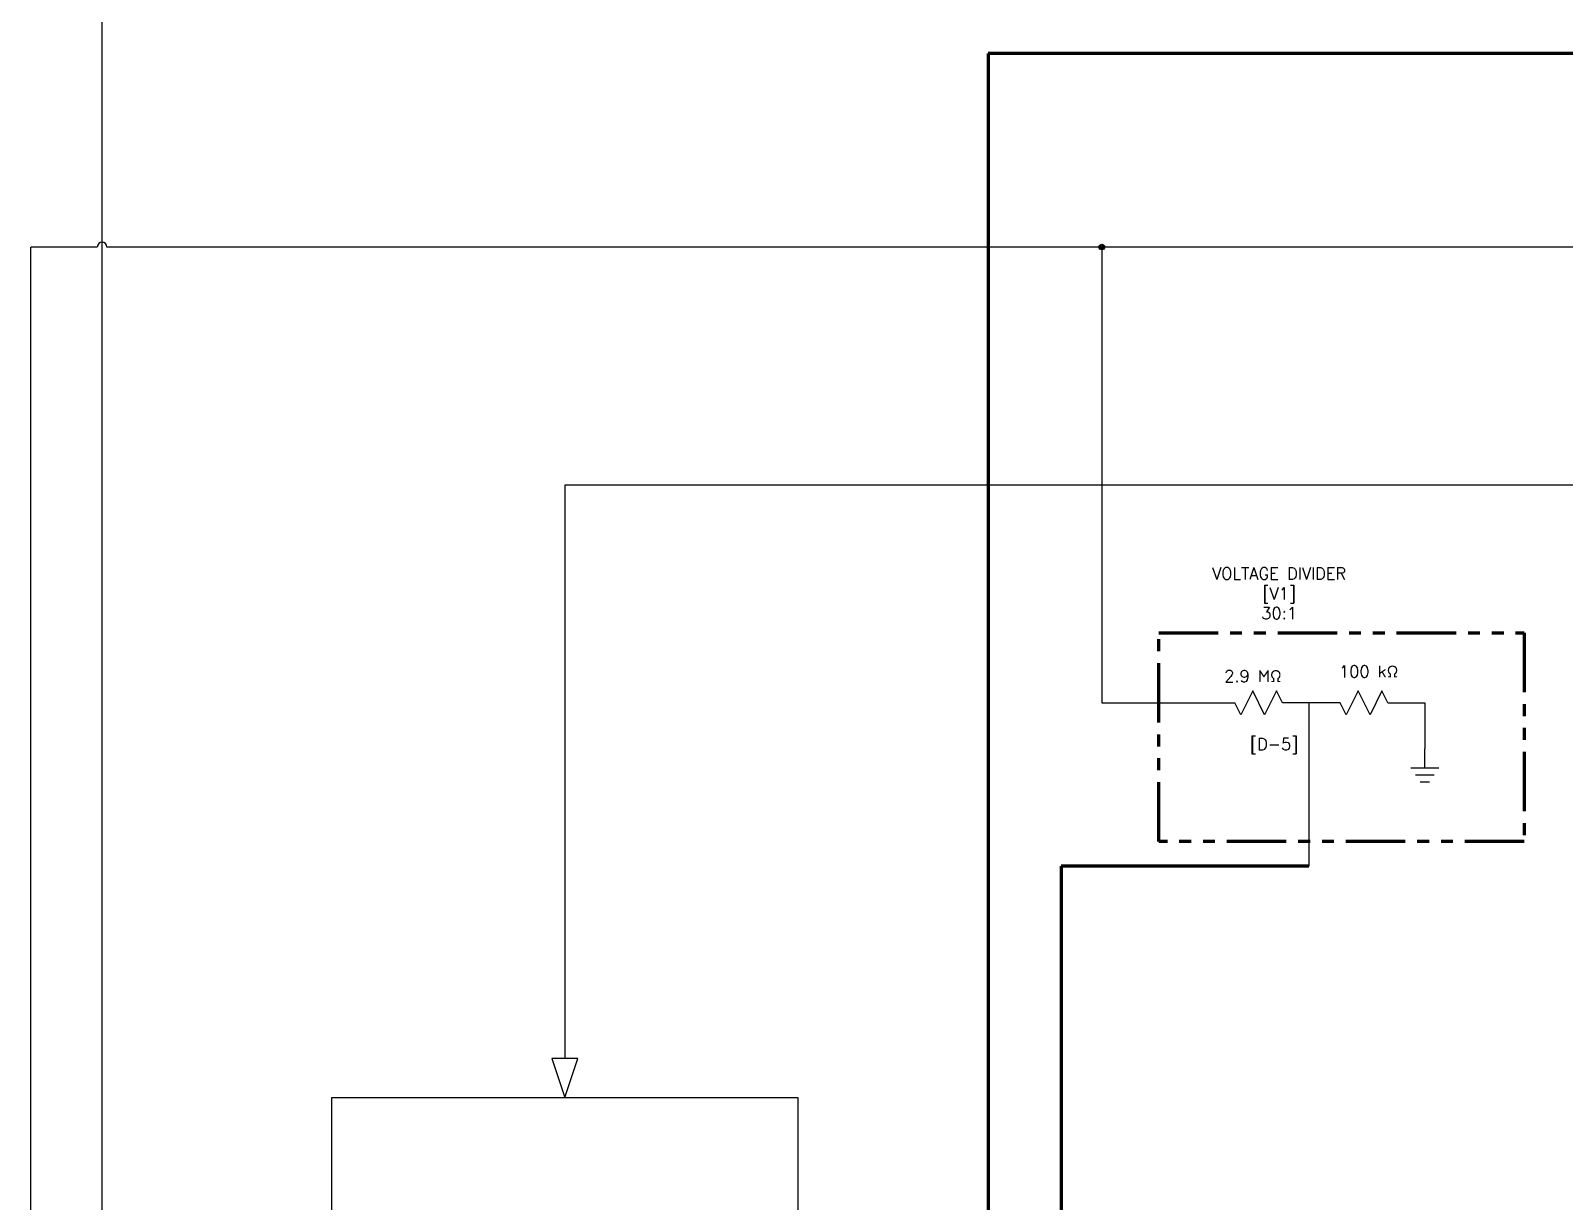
# Model space of a CAD drawing. Header units: millimetres. Extents: x 1 to 135, y 2 to 75.
# Drawn here: x 1.88 to 17.99, y 47.88 to 60.18 of the extents above; entities that cross this region are included whole.
import ezdxf
from ezdxf.enums import TextEntityAlignment as Align

# ---------------------------------------------------------------- set-up
doc = ezdxf.new("R2010")
doc.units = ezdxf.units.MM
doc.linetypes.add('PHANTOM2', pattern=[1.25, 0.625, -0.125, 0.125, -0.125, 0.125, -0.125])
for name, color, linetype in [('_MULTI_WIRE', 9, 'Continuous'), ('ADC DATA', 120, 'Continuous'), ('POWER', 30, 'Continuous'), ('REDDASH', 20, 'PHANTOM2'), ('SYMS', 7, 'Continuous'), ('WIRES', 7, 'Continuous')]:
    doc.layers.add(name, color=color, linetype=linetype)
doc.styles.add('WD', font='romans.shx')

# ---------------------------------------------------------------- blocks, each defined once
blk = doc.blocks.new('HRE1')
for p, q in [((-0.125, 0), (-0.0938, 0.0625)), ((-0.0938, 0.0625), (-0.0312, -0.0625)), ((-0.0312, -0.0625), (0.0312, 0.0625)), ((0.0312, 0.0625), (0.0938, -0.0625)), ((0.0938, -0.0625), (0.125, 0))]:
    blk.add_line(p, q)
at = {"style": 'WD'}
for tag, width, p in [('INST', 0.7, (0, 0.8883)), ('LOC', 0.7, (0, 0.7187)), ('DESC1', 0.7, (0, 0.5625)), ('DESC2', 0.7, (0, 0.4062)), ('RATING1', 0.9, (0.0055, 0.0938))]:
    blk.add_attdef(tag, text='', height=0.125, dxfattribs=dict(at, width=width)).set_placement(p, align=Align.CENTER)
blk.add_attdef('TAG1', text='', height=0.125, dxfattribs=at).set_placement((0, 0.25), align=Align.CENTER)
for tag, p, height, flags in [('FAMILY', (0.2047, 0.1523), 0.01, 9), ('X4TERM01', (-0.125, 0), 0.0125, 1), ('X1TERM02', (0.125, 0), 0.0125, 1)]:
    blk.add_attdef(tag, p, '', height=height, dxfattribs=dict(at, flags=flags))
at = {"linetype": 'Continuous', "style": 'WD', "flags": 9}
for tag, p in [('MFG', (0.2278, 0.0887)), ('CAT', (0.2297, 0.1082)), ('ASSYCODE', (0.2188, 0.0625))]:
    blk.add_attdef(tag, text='', height=0.01, dxfattribs=at).set_placement(p, align=Align.CENTER)
at = {"linetype": 'Continuous', "style": 'WD', "flags": 8}
blk.add_attdef('TERM01', text='', height=0.125, dxfattribs=at).set_placement((-0.2188, -0.0314), align=Align.TOP_RIGHT)
blk.add_attdef('TERM02', text='', height=0.125, dxfattribs=at).set_placement((0.2188, -0.0314), align=Align.TOP_LEFT)
at = {"style": 'WD', "width": 0.9}
blk.add_attdef('RATING2', text='', height=0.125, dxfattribs=at).set_placement((0.0055, -0.1876), align=Align.TOP_CENTER)
blk = doc.blocks.new('HGND2')
for p, q in [((0.125, 0), (0, 0)), ((0.125, 0.09375), (0.125, -0.09375)), ((0.171875, 0.0625), (0.171875, -0.0625)), ((0.21875, 0.03125), (0.21875, -0.03125))]:
    blk.add_line(p, q)
at = {"style": 'WD', "width": 0.8}
for tag, p in [('INST', (0.25, 0.3125)), ('LOC', (0.25, 0.15625)), ('TAG1', (0.25, 0)), ('DESC1', (0.25, -0.15625)), ('DESC2', (0.25, -0.3125))]:
    blk.add_attdef(tag, text='', height=0.125, dxfattribs=at).set_placement(p, align=Align.MIDDLE_LEFT)
at = {"style": 'WD', "flags": 1}
for tag in ['ASSYCODE', 'CAT', 'X4TERM01', 'MFG', 'FAMILY']:
    blk.add_attdef(tag, (0, 0), '', height=0.01, dxfattribs=at)
blk = doc.blocks.new('WDDOT')
for radius in [0.03, 0.0187, 0.00929]:
    blk.add_circle((0, 0), radius)

msp = doc.modelspace()

# ---------------------------------------------------------------- linework, layer by layer
msp.add_lwpolyline([(7.494, 49.385), (7.357, 49.385), (7.494, 48.974), (7.631, 49.385), (7.494, 49.385)])
at = {"layer": '_MULTI_WIRE'}
for p, q in [((28.301, 55.407), (7.494, 55.407)), ((7.494, 55.407), (7.494, 51.35)), ((15.641, 53.119), (15.034, 53.119)), ((16.141, 53.119), (16.528, 53.119)), ((16.528, 53.119), (16.528, 52.635))]:
    msp.add_line(p, q, dxfattribs=at)
msp.add_lwpolyline([(5.047, 48.974), (9.941, 48.974), (9.941, 44.669), (5.047, 44.669)], close=True, dxfattribs=at)
at = {"layer": 'ADC DATA', "lineweight": 211}
for p, q in [((30.408, 59.939), (11.94, 59.939)), ((11.94, 59.939), (11.94, 31.118)), ((15.311, 51.405), (12.71, 51.405)), ((12.71, 51.405), (12.71, 31.4))]:
    msp.add_line(p, q, dxfattribs=at)
at = {"layer": 'ADC DATA'}
msp.add_line((15.311, 53.119), (15.311, 51.405), dxfattribs=at)
at = {"layer": 'POWER'}
for p, q in [((2.633, 32.148), (2.633, 61.045)), ((1.883, 31.274), (1.883, 57.907)), ((2.583, 57.907), (1.883, 57.907)), ((28.081, 57.907), (2.683, 57.907)), ((13.136, 57.907), (13.136, 53.119)), ((13.136, 53.119), (14.534, 53.119))]:
    msp.add_line(p, q, dxfattribs=at)
msp.add_arc((2.633, 57.907), 0.05, 0, 180, dxfattribs=at)
at = {"layer": 'REDDASH', "lineweight": 211}
msp.add_lwpolyline([(17.574, 51.662), (13.733, 51.662), (13.733, 53.856), (17.574, 53.856)], close=True, dxfattribs=at)
at = {"layer": 'WIRES'}
msp.add_line((7.494, 51.35), (7.494, 49.385), dxfattribs=at)

# ---------------------------------------------------------------- block references
at = {"layer": 'SYMS'}
msp.add_blockref('WDDOT', (13.136, 57.907), dxfattribs=at)
at = {"layer": 'SYMS', "xscale": -2, "yscale": 2, "zscale": 2}
for p in [(14.784, 53.119), (15.891, 53.119)]:
    msp.add_blockref('HRE1', p, dxfattribs=at)
at = {"layer": 'SYMS', "xscale": -1.571428571428571, "yscale": 1.571428571428571, "zscale": 1.571428571428571, "rotation": 90}
msp.add_blockref('HGND2', (16.528, 52.635), dxfattribs=at)

# ---------------------------------------------------------------- texts
at = {"layer": '_MULTI_WIRE', "char_height": 0.125, "attachment_point": 3, "style": 'WD'}
for s, width, insert in [('100 kΩ', 0.72498, (16.251, 53.511)), ('\\pxqc;2.9 MΩ', 0.70097, (15.074, 53.463))]:
    msp.add_mtext_dynamic_manual_height_columns(s, width=width, gutter_width=0.625, heights=[0], dxfattribs=dict(at, insert=insert))
at = {"layer": 'ADC DATA', "lineweight": 211, "insert": (14.691, 52.749), "char_height": 0.125, "attachment_point": 1, "style": 'WD'}
msp.add_mtext('[D-5]', dxfattribs=at)
at = {"layer": 'REDDASH', "lineweight": 211, "insert": (14.294, 54.54), "char_height": 0.125, "attachment_point": 1, "style": 'WD'}
msp.add_mtext('\\pxqc;VOLTAGE DIVIDER\\P[V1]\\P30:1', dxfattribs=at)

doc.saveas('drawing.dxf')
